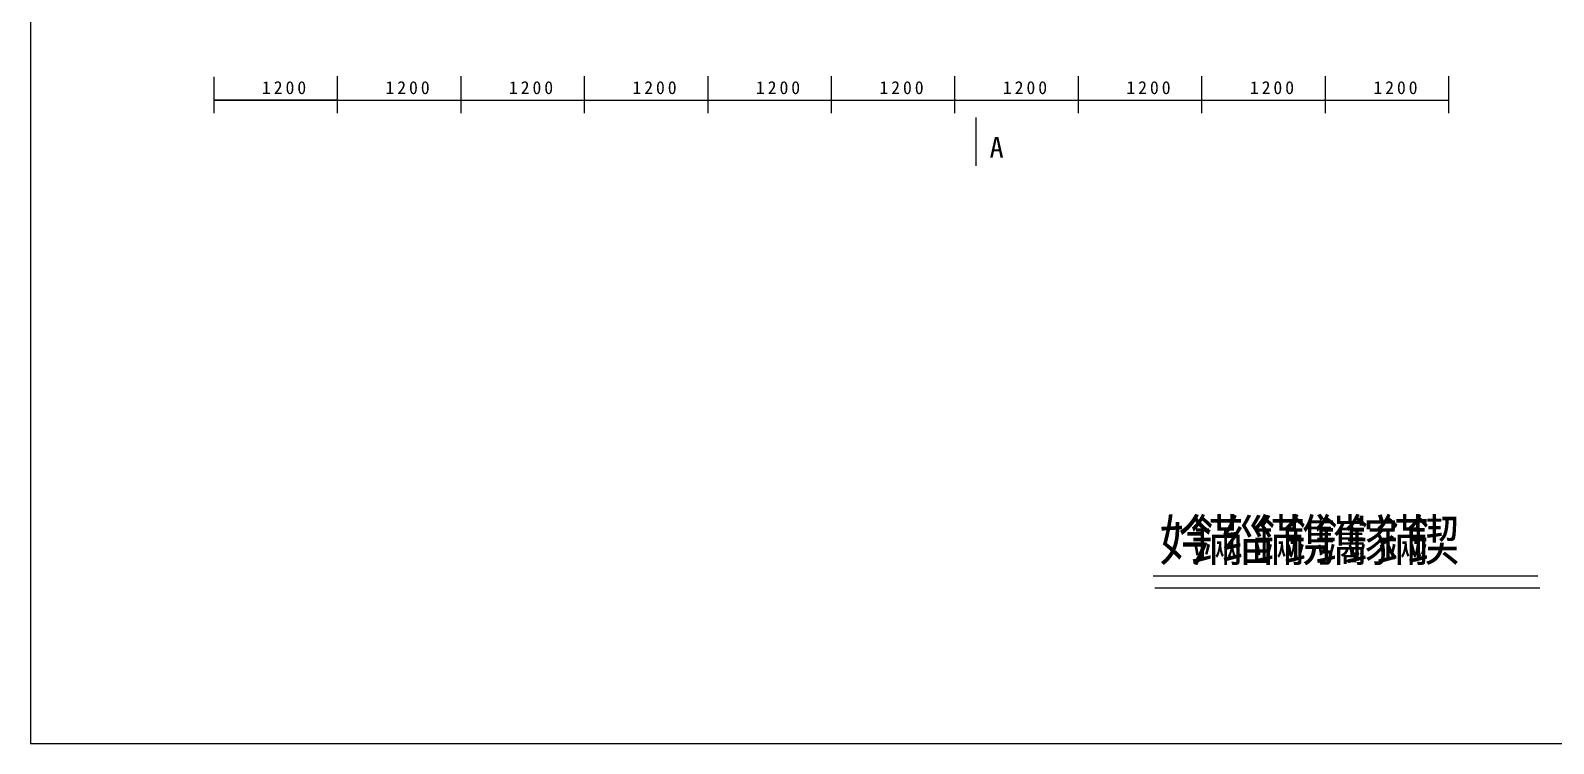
# Model space of a CAD drawing. Header units: metres. Extents: x 0 to 420, y 0 to 297.
# Drawn here: x 0 to 249.2, y 0 to 116.6 of the extents above; entities that cross this region are included whole.
import ezdxf

# ---------------------------------------------------------------- set-up
doc = ezdxf.new("R2010")
doc.units = ezdxf.units.M
doc.layers.add(' ', color=7, linetype='Continuous')

msp = doc.modelspace()

# ---------------------------------------------------------------- linework, layer by layer
at = {"layer": ' '}
for p, q in [((29.98, 109.07), (29.98, 103.12)), ((50.18, 109.17), (50.18, 103.12)), ((50.18, 109.07), (50.18, 103.12)), ((70.39, 109.17), (70.39, 103.12)), ((90.59, 109.17), (90.59, 103.12)), ((110.79, 109.17), (110.79, 103.12)), ((130.99, 109.17), (130.99, 103.12)), ((151.19, 109.17), (151.19, 103.12)), ((171.4, 109.17), (171.4, 103.12)), ((191.6, 109.17), (191.6, 103.12)), ((211.8, 109.17), (211.8, 103.12)), ((232, 109.17), (232, 103.12)), ((29.98, 105.24), (50.18, 105.24)), ((50.18, 105.24), (29.98, 105.24)), ((29.98, 105.24), (50.18, 105.24)), ((50.18, 105.24), (70.39, 105.24)), ((70.39, 105.24), (90.59, 105.24)), ((90.59, 105.24), (110.79, 105.24)), ((110.79, 105.24), (130.99, 105.24)), ((130.99, 105.24), (151.19, 105.24)), ((151.19, 105.24), (171.4, 105.24)), ((171.4, 105.24), (191.6, 105.24)), ((191.6, 105.24), (211.8, 105.24)), ((211.8, 105.24), (232, 105.24)), ((154.65, 102.4), (154.65, 94.52))]:
    msp.add_line(p, q, dxfattribs=at)
for p, q in [((0, 296.97), (0, 0)), ((183.64, 27.42), (246.6, 27.42)), ((183.96, 25.45), (246.93, 25.45)), ((0, 0), (420, 0))]:
    msp.add_line(p, q)

# ---------------------------------------------------------------- texts
for s, height, p in [('1', 2.12, (37.87, 106.23)), ('1', 2.12, (37.87, 106.23)), ('1', 2.12, (37.87, 106.23)), ('2', 2.12, (39.8, 106.23)), ('2', 2.12, (39.8, 106.23)), ('2', 2.12, (39.8, 106.23)), ('0', 2.12, (41.73, 106.23)), ('0', 2.12, (41.73, 106.23)), ('0', 2.12, (41.73, 106.23)), ('0', 2.12, (43.66, 106.23)), ('0', 2.12, (43.66, 106.23)), ('0', 2.12, (43.66, 106.23)), ('1', 2.12, (58.07, 106.23)), ('2', 2.12, (60, 106.23)), ('0', 2.12, (61.93, 106.23)), ('0', 2.12, (63.86, 106.23)), ('1', 2.12, (78.27, 106.23)), ('2', 2.12, (80.2, 106.23)), ('0', 2.12, (82.13, 106.23)), ('0', 2.12, (84.06, 106.23)), ('1', 2.12, (98.48, 106.23)), ('2', 2.12, (100.41, 106.23)), ('0', 2.12, (102.33, 106.23)), ('0', 2.12, (104.26, 106.23)), ('1', 2.12, (118.68, 106.23)), ('2', 2.12, (120.61, 106.23)), ('0', 2.12, (122.54, 106.23)), ('0', 2.12, (124.46, 106.23)), ('1', 2.12, (138.88, 106.23)), ('2', 2.12, (140.81, 106.23)), ('0', 2.12, (142.74, 106.23)), ('0', 2.12, (144.67, 106.23)), ('1', 2.12, (159.08, 106.23)), ('2', 2.12, (161.01, 106.23)), ('0', 2.12, (162.94, 106.23)), ('0', 2.12, (164.87, 106.23)), ('1', 2.12, (179.28, 106.23)), ('2', 2.12, (181.21, 106.23)), ('0', 2.12, (183.14, 106.23)), ('0', 2.12, (185.07, 106.23)), ('1', 2.12, (199.49, 106.23)), ('2', 2.12, (201.42, 106.23)), ('0', 2.12, (203.34, 106.23)), ('0', 2.12, (205.27, 106.23)), ('1', 2.12, (219.69, 106.23)), ('2', 2.12, (221.62, 106.23)), ('0', 2.12, (223.55, 106.23)), ('0', 2.12, (225.47, 106.23)), ('A', 3.37, (156.91, 95.84))]:
    msp.add_text(s, height=height, dxfattribs=at).set_placement(p)
for s, p in [('妗', (184.69, 29.92)), ('鏋', (189.75, 29.92)), ('缁', (194.81, 29.92)), ('鏋', (199.87, 29.92)), ('鎸', (204.93, 29.92)), ('鑴', (209.99, 29.92)), ('鎵', (215.05, 29.92)), ('鏋', (220.11, 29.92)), ('鍥', (225.17, 29.92))]:
    msp.add_text(s, height=6.65).set_placement(p)

doc.saveas('drawing.dxf')
